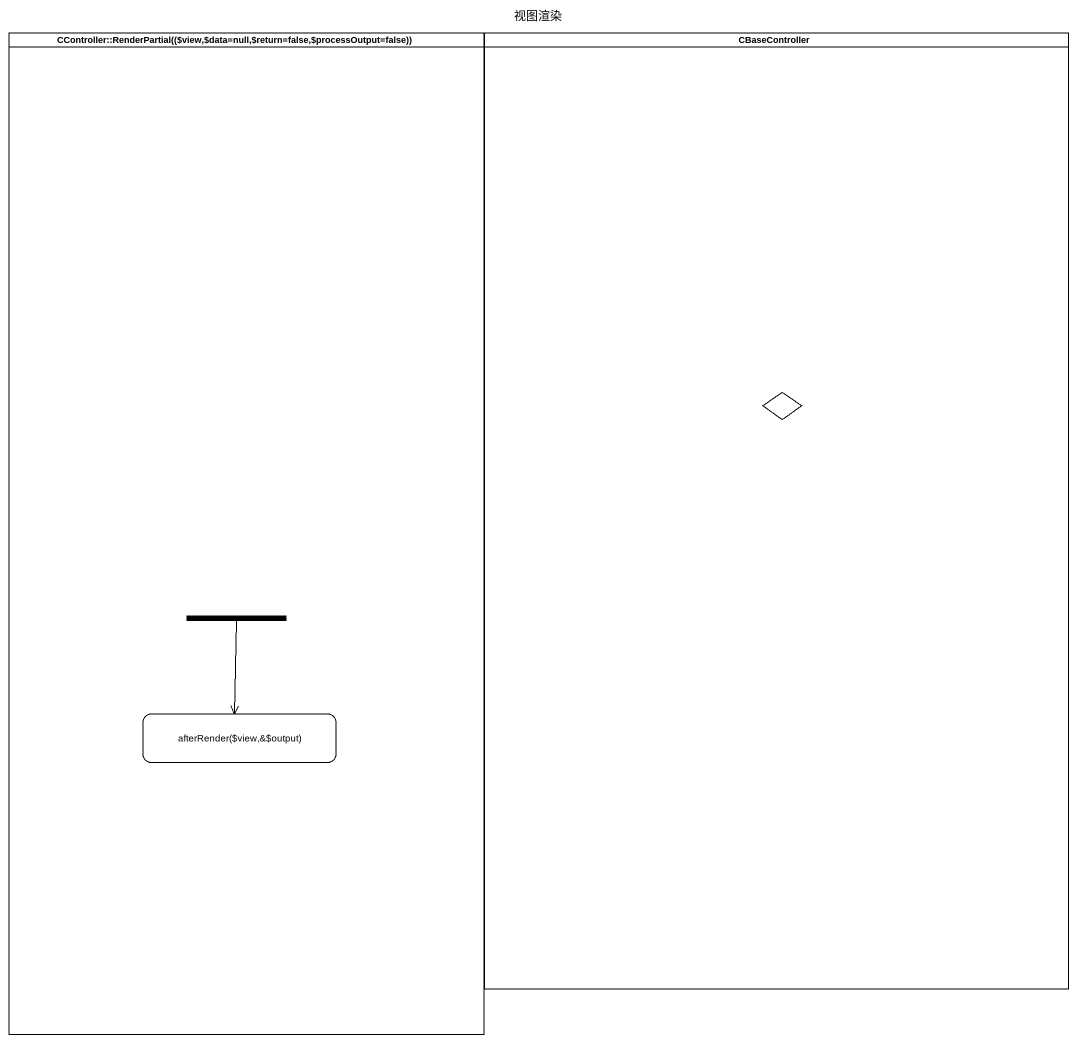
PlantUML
@startuml
title 视图渲染
hide empty description
state "CController::RenderPartial((~$view,~$data=null,~$return=false,~$processOutput=false))" as CController_RenderPartial <<partition>> {
  state fork1 <<fork>>
  state "afterRender(~$view,&~$output)" as afterRender_view_output
}
state CBaseController <<partition>> {
  state choice1 <<choice>>
}
fork1 --> afterRender_view_output
@enduml
